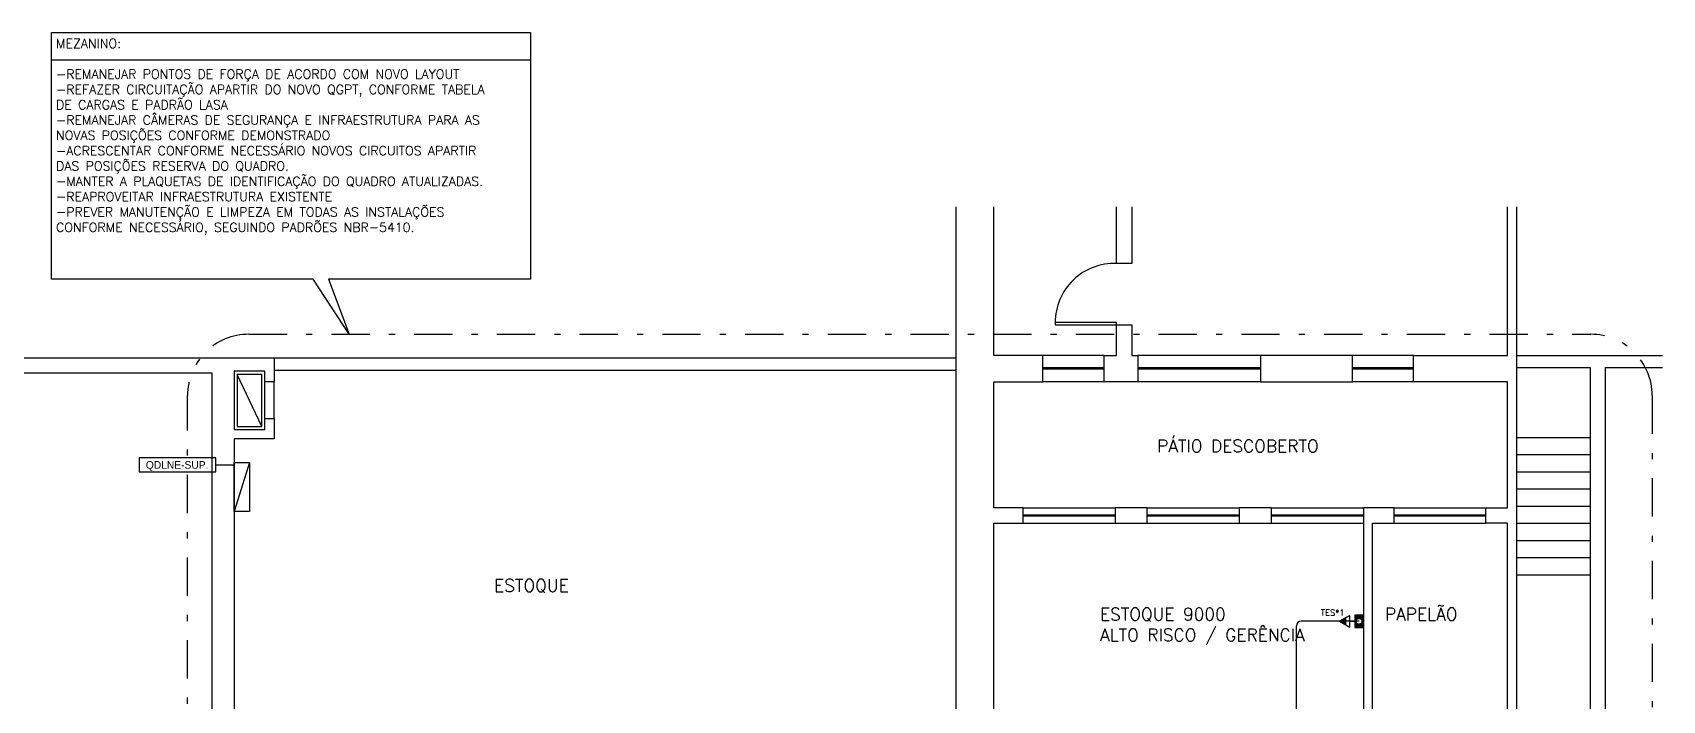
# Model space of a CAD drawing. Header units: metres. Extents: x -367 to 368, y -238 to 223.
# Drawn here: x 341.08 to 367.68, y 194.66 to 205.56 of the extents above; entities that cross this region are included whole.
import ezdxf
from ezdxf.enums import TextEntityAlignment as Align

# ---------------------------------------------------------------- set-up
doc = ezdxf.new("R2010")
doc.units = ezdxf.units.M
for name, pattern in [('BUR_BASE_R00$0$LA_BUR_CORTECC_R00$0$DASHDOT2', [0.5, 0.25, -0.125, 0, -0.125]), ('CONTINOUS', [0]), ('CONTINU', [0]), ('DIVIDE', [31.75, 12.7, -6.35, 0, -6.35, 0, -6.35])]:
    doc.linetypes.add(name, pattern=pattern)
for name, color, linetype in [('ELE-ELÉTRICA', 160, 'Continuous'), ('ELE-INDICAÇÕES', 10, 'Continuous'), ('ELE-INSTALAÇÕES', 160, 'Continuous'), ('ELE-TOMADAS', 10, 'Continuous'), ('ELE-VARIADOS', 10, 'Continuous'), ('ELETRICA', 160, 'Continuous'), ('ELETRODUTO', 3, 'Continuous'), ('FOLHA', 2, 'Continuous'), ('LA_BAU_BASES GERAIS_R00$0$base', 253, 'Continuous'), ('LA_BAU_BASES GERAIS_R00$0$QUADROS', 7, 'Continuous')]:
    doc.layers.add(name, color=color, linetype=linetype)
doc.styles.add('LA_BAU_BASES GERAIS_R00$0$R60-125-RS', font='romans.shx', dxfattribs={"height": 0.19})
doc.styles.add('LA_BAU_BASES GERAIS_R00$0$R80-100-RS', font='romans.shx', dxfattribs={"height": 0.203})
doc.styles.add('LA_BAU_BASES GERAIS_R00$0$Standard', font='txt')
doc.styles.get("Standard").update_dxf_attribs({"font": 'romans.shx'})

# ---------------------------------------------------------------- blocks, each defined once
blk = doc.blocks.new('LA_BAU_BASES GERAIS_R00$0$LA_BAU_ALVENARIA SUPERIOR_R01')
at = {"layer": 'LA_BAU_BASES GERAIS_R00$0$base', "linetype": 'Continuous'}
for p, q in [((245.022, 200.25), (256.15, 200.25)), ((245.022, 200.05), (256.15, 200.05)), ((258.57, 200.29), (257.57, 200.29)), ((258.57, 200.085), (257.57, 200.085)), ((258.57, 200.065), (257.57, 200.065)), ((261.12, 200.29), (259.12, 200.29)), ((261.12, 200.085), (259.12, 200.085)), ((261.12, 200.065), (259.12, 200.065)), ((263.62, 200.29), (262.62, 200.29)), ((263.62, 200.085), (262.62, 200.085)), ((263.62, 200.065), (262.62, 200.065)), ((244.822, 199.13), (244.42, 199.98)), ((244.872, 199.259), (244.872, 199.86)), ((245.022, 199.259), (245.022, 199.86)), ((258.57, 199.86), (257.57, 199.86)), ((261.12, 199.86), (259.12, 199.86)), ((263.62, 199.86), (262.62, 199.86)), ((265.3, 198.95), (266.5, 198.95)), ((265.3, 198.67), (266.5, 198.67)), ((265.3, 198.39), (266.5, 198.39)), ((265.3, 198.11), (266.5, 198.11)), ((257.249, 197.8), (258.749, 197.8)), ((258.749, 197.683), (257.249, 197.683)), ((258.749, 197.663), (257.249, 197.663)), ((259.274, 197.8), (260.774, 197.8)), ((260.774, 197.683), (259.274, 197.683)), ((260.774, 197.663), (259.274, 197.663)), ((261.3, 197.8), (262.8, 197.8)), ((262.8, 197.683), (261.3, 197.683)), ((262.8, 197.663), (261.3, 197.663)), ((263.3, 197.8), (264.8, 197.8)), ((264.8, 197.683), (263.3, 197.683)), ((264.8, 197.663), (263.3, 197.663)), ((265.3, 197.83), (266.5, 197.83)), ((257.249, 197.55), (258.749, 197.55)), ((259.274, 197.55), (260.774, 197.55)), ((261.3, 197.55), (262.8, 197.55)), ((263.3, 197.55), (264.8, 197.55)), ((265.3, 197.55), (266.5, 197.55)), ((265.3, 197.27), (266.5, 197.27)), ((265.3, 196.99), (266.5, 196.99)), ((265.3, 196.71), (266.5, 196.71))]:
    blk.add_line(p, q, dxfattribs=at)
for points in [[(256.15, 202.716), (256.15, 193.4), (258.7, 193.4), (258.7, 193.55), (256.77, 193.55), (256.77, 197.55), (257.249, 197.55), (257.249, 197.8), (256.77, 197.8), (256.77, 199.86), (257.57, 199.86), (257.57, 200.29), (256.77, 200.29), (256.77, 202.716)], [(259.02, 202.716), (259.02, 201.79), (258.77, 201.79), (258.77, 202.716)], [(265.3, 202.716), (265.3, 193.4), (264.566, 193.4), (264.566, 193.55), (265.15, 193.55), (265.15, 197.55), (264.8, 197.55), (264.8, 197.8), (265.15, 197.8), (265.15, 199.86), (263.62, 199.86), (263.62, 200.29), (265.15, 200.29), (265.15, 202.716)], [(235.15, 200.25), (245.022, 200.25), (245.022, 199.86), (244.872, 199.86), (244.872, 200.03), (244.37, 200.03), (244.37, 199.08), (244.872, 199.08), (244.872, 199.259), (245.022, 199.259), (245.022, 198.93), (244.37, 198.93), (244.37, 189.185), (248.37, 189.185), (248.37, 189.035), (244.37, 189.035), (244.37, 177.2), (245.4, 177.2), (245.4, 176.8), (245.25, 176.8), (245.25, 176.95), (244.01, 176.95), (244.01, 200), (227.321, 200)], [(265.3, 200.09), (266.5, 200.09), (266.5, 184.85), (265.3, 184.85), (265.3, 191.508), (264.608, 192.2), (263.575, 192.2)], [(263.575, 192.05), (264.546, 192.05), (265.15, 191.446), (265.15, 184.7), (266.5, 184.7), (266.5, 178.2), (266.044, 178.2), (266.044, 177.95), (266.75, 177.95), (266.75, 200.09), (267.681, 200.09)], [(265.3, 200.29), (266.5, 200.29), (267.681, 200.29)]]:
    blk.add_lwpolyline(points, dxfattribs=at)
for points in [[(257.77, 200.79), (258.77, 200.79), (258.77, 200.825), (257.77, 200.825)], [(259.12, 199.86), (258.57, 199.86), (258.57, 200.29), (258.77, 200.29), (258.77, 200.79), (259.02, 200.79), (259.02, 200.29), (259.12, 200.29)], [(261.12, 199.86), (262.62, 199.86), (262.62, 200.29), (261.12, 200.29)], [(244.822, 199.13), (244.822, 199.98), (244.42, 199.98), (244.42, 199.13)], [(258.749, 197.55), (259.274, 197.55), (259.274, 197.8), (258.749, 197.8)], [(261.3, 197.55), (261.3, 197.8), (260.774, 197.8), (260.774, 197.55)], [(263.766, 193.4), (263.766, 193.55), (262.95, 193.55), (262.95, 197.55), (263.3, 197.55), (263.3, 197.8), (262.8, 197.8), (262.8, 193.55), (262.7, 193.55), (262.7, 193.4)]]:
    blk.add_lwpolyline(points, close=True, dxfattribs=at)
blk.add_arc((258.736, 200.825), 0.966, 87.9591, 180, dxfattribs=at)
blk = doc.blocks.new('LA_BAU_BASES GERAIS_R00')
at = {"layer": 'LA_BAU_BASES GERAIS_R00$0$QUADROS', "color": 7}
for p, q in [((344.069, 198.503), (344.37, 198.503)), ((344.62, 198.542), (344.37, 197.742))]:
    blk.add_line(p, q, dxfattribs=at)
for points in [[(344.069, 198.618), (342.819, 198.618), (342.819, 198.389), (344.069, 198.389)], [(344.37, 198.542), (344.62, 198.542), (344.62, 197.742), (344.37, 197.742)], [(344.37, 198.542), (344.62, 198.542), (344.62, 197.742), (344.37, 197.742)]]:
    blk.add_lwpolyline(points, close=True, dxfattribs=at)
blk.add_solid([(344.62, 198.542), (344.37, 198.542), (344.37, 197.742), (344.62, 198.542)], dxfattribs=at)
at = {"layer": 'LA_BAU_BASES GERAIS_R00$0$base'}
blk.add_blockref('LA_BAU_BASES GERAIS_R00$0$LA_BAU_ALVENARIA SUPERIOR_R01', (100, 0), dxfattribs=at)
at = {"layer": 'LA_BAU_BASES GERAIS_R00$0$base', "char_height": 0.203, "attachment_point": 1, "style": 'LA_BAU_BASES GERAIS_R00$0$R80-100-RS'}
for s, insert, width in [('PÁTIO DESCOBERTO', (359.435, 198.912), 3.28439), ('ESTOQUE', (348.614, 196.635), 3.28439), ('ESTOQUE 9000\\PALTO RISCO / GERÊNCIA', (358.501, 196.167), 3.28439), ('PAPELÃO ', (363.153, 196.167), 2.8794)]:
    blk.add_mtext(s, dxfattribs=dict(at, insert=insert, width=width))
at = {"layer": 'LA_BAU_BASES GERAIS_R00$0$base', "style": 'LA_BAU_BASES GERAIS_R00$0$R60-125-RS'}
for p in [(242.782, 218.919), (358.637, 192.964)]:
    blk.add_attdef('S', text='', height=0.19, rotation=90, dxfattribs=at).set_placement(p, align=Align.MIDDLE_CENTER)
at = {"layer": 'LA_BAU_BASES GERAIS_R00$0$base', "style": 'LA_BAU_BASES GERAIS_R00$0$R80-100-RS'}
blk.add_attdef('ACESSO', text='', height=0.203, dxfattribs=at).set_placement((365.922, 191.987), align=Align.TOP_CENTER)
at = {"layer": 'LA_BAU_BASES GERAIS_R00$0$base', "style": 'LA_BAU_BASES GERAIS_R00$0$R60-125-RS'}
blk.add_attdef('S', text='', height=0.19, dxfattribs=at).set_placement((266.114, 180.913), align=Align.MIDDLE_CENTER)
at = {"layer": 'LA_BAU_BASES GERAIS_R00$0$QUADROS', "color": 20, "style": 'LA_BAU_BASES GERAIS_R00$0$Standard'}
blk.add_text('QDLNE-SUP.', height=0.125, dxfattribs=at).set_placement((343.44, 198.44), align=Align.CENTER)
blk = doc.blocks.new('*U2')
at = {"linetype": 'Continuous'}
for points in [[(-46.311, -157.702), (-46.182, -157.731), (-46.052, -157.702)], [(-46.311, -157.702), (-46.192, -157.732), (-46.182, -157.731)], [(-46.311, -157.702), (-46.202, -157.735), (-46.192, -157.732)], [(-46.311, -157.702), (-46.212, -157.739), (-46.202, -157.735)], [(-46.311, -157.702), (-46.221, -157.745), (-46.212, -157.739)], [(-46.311, -157.702), (-46.228, -157.753), (-46.221, -157.745)], [(-46.311, -157.702), (-46.234, -157.761), (-46.228, -157.753)], [(-46.311, -157.702), (-46.311, -157.881), (-46.234, -157.761)], [(-46.234, -157.761), (-46.311, -157.881), (-46.239, -157.771)], [(-46.239, -157.771), (-46.311, -157.881), (-46.241, -157.781)], [(-46.241, -157.781), (-46.311, -157.881), (-46.242, -157.792)], [(-46.242, -157.792), (-46.311, -157.881), (-46.241, -157.802)], [(-46.241, -157.802), (-46.311, -157.881), (-46.239, -157.812)], [(-46.239, -157.812), (-46.311, -157.881), (-46.234, -157.822)], [(-46.234, -157.822), (-46.311, -157.881), (-46.228, -157.831)], [(-46.228, -157.831), (-46.311, -157.881), (-46.221, -157.838)], [(-46.221, -157.838), (-46.311, -157.881), (-46.212, -157.844)], [(-46.212, -157.844), (-46.311, -157.881), (-46.202, -157.849)], [(-46.202, -157.849), (-46.311, -157.881), (-46.192, -157.851)], [(-46.192, -157.851), (-46.311, -157.881), (-46.182, -157.852)], [(-46.182, -157.852), (-46.311, -157.881), (-46.052, -157.881)], [(-46.052, -157.702), (-46.182, -157.731), (-46.171, -157.732)], [(-46.171, -157.851), (-46.182, -157.852), (-46.052, -157.881)], [(-46.052, -157.702), (-46.171, -157.732), (-46.161, -157.735)], [(-46.161, -157.849), (-46.171, -157.851), (-46.052, -157.881)], [(-46.052, -157.702), (-46.161, -157.735), (-46.151, -157.739)], [(-46.151, -157.844), (-46.161, -157.849), (-46.052, -157.881)], [(-46.052, -157.702), (-46.151, -157.739), (-46.143, -157.745)], [(-46.143, -157.838), (-46.151, -157.844), (-46.052, -157.881)], [(-46.052, -157.702), (-46.143, -157.745), (-46.135, -157.753)], [(-46.135, -157.831), (-46.143, -157.838), (-46.052, -157.881)], [(-46.052, -157.702), (-46.135, -157.753), (-46.129, -157.761)], [(-46.129, -157.822), (-46.135, -157.831), (-46.052, -157.881)], [(-46.052, -157.702), (-46.129, -157.761), (-46.052, -157.881)], [(-46.129, -157.761), (-46.125, -157.771), (-46.052, -157.881)], [(-46.125, -157.812), (-46.129, -157.822), (-46.052, -157.881)], [(-46.125, -157.771), (-46.122, -157.781), (-46.052, -157.881)], [(-46.122, -157.802), (-46.125, -157.812), (-46.052, -157.881)], [(-46.122, -157.781), (-46.121, -157.792), (-46.052, -157.881)], [(-46.121, -157.792), (-46.122, -157.802), (-46.052, -157.881)]]:
    blk.add_solid(points, dxfattribs=at)
blk = doc.blocks.new('CD')
blk.add_lwpolyline([(0.15, 0.108), (0, 0.108), (0, -0.108), (0.15, -0.108)], close=True)
blk.add_circle((0.075, 0), 0.0507)
at = {"linetype": 'Continuous', "xscale": 0.8367081843719656, "yscale": 0.8367081843719656, "zscale": 0.8367081843719656, "rotation": 270}
blk.add_blockref('*U2', (132.101, -38.641), dxfattribs=at)

msp = doc.modelspace()

# ---------------------------------------------------------------- linework, layer by layer
at = {"layer": 'ELE-ELÉTRICA', "color": 3, "linetype": 'BUR_BASE_R00$0$LA_BUR_CORTECC_R00$0$DASHDOT2', "ltscale": 2.5}
msp.add_lwpolyline([(366.514, 176.466), (344.609, 176.466, -0.414214), (343.609, 177.466), (343.609, 199.634, -0.414214), (344.609, 200.634), (366.514, 200.634, -0.414214), (367.514, 199.634), (367.514, 177.466, -0.414214)], format="xyb", close=True, dxfattribs=at)
at = {"layer": 'ELE-TOMADAS'}
for p, q in [((362.577, 196.045), (362.412, 195.95)), ((362.577, 195.855), (362.577, 196.045)), ((362.412, 195.95), (362.577, 195.855)), ((362.512, 195.893), (362.512, 196.007)), ((362.577, 195.95), (362.659, 195.95))]:
    msp.add_line(p, q, dxfattribs=at)
msp.add_solid([(362.412, 195.95), (362.512, 195.893), (362.512, 196.007)], dxfattribs=at)
at = {"layer": 'ELETRICA', "color": 160}
for p, q in [((361.711, 181.12), (361.711, 195.875)), ((362.73, 195.95), (361.786, 195.95))]:
    msp.add_line(p, q, dxfattribs=at)
msp.add_arc((361.786, 195.875), 0.075, 90, 180, dxfattribs=at)
at = {"layer": 'ELETRODUTO', "color": 7, "linetype": 'CONTINOUS', "ltscale": 0.5}
for p, q in [((346.248, 200.634), (345.661, 201.533)), ((345.909, 201.533), (346.248, 200.634))]:
    msp.add_line(p, q, dxfattribs=at)
for points in [[(345.661, 201.533), (341.389, 201.533), (341.388, 205.558), (349.206, 205.558)], [(344.929, 205.558), (349.206, 205.558), (349.206, 201.533), (345.909, 201.533)]]:
    msp.add_lwpolyline(points, dxfattribs=at)
at = {"layer": 'FOLHA', "color": 7, "linetype": 'CONTINU', "ltscale": 2}
msp.add_line((341.389, 205.116), (349.205, 205.116), dxfattribs=at)

# ---------------------------------------------------------------- block references
at = {"layer": 'ELE-INSTALAÇÕES', "color": 210, "linetype": 'DIVIDE', "ltscale": 0.01}
msp.add_blockref('LA_BAU_BASES GERAIS_R00', (0, 0), dxfattribs=at)
at = {"layer": 'ELE-VARIADOS', "xscale": 0.9375, "yscale": 0.9375, "zscale": 0.9375, "rotation": 180}
msp.add_blockref('CD', (362.8, 195.95), dxfattribs=at)

# ---------------------------------------------------------------- texts
at = {"layer": 'ELE-INDICAÇÕES'}
msp.add_text('TES*1', height=0.1, dxfattribs=at).set_placement((362.3, 196.042), align=Align.CENTER)
at = {"layer": 'FOLHA', "color": 1, "linetype": 'CONTINU', "ltscale": 2, "insert": (341.464, 205.456), "char_height": 0.15, "width": 7.73956, "attachment_point": 1}
msp.add_mtext('MEZANINO:\\P\\P-REMANEJAR PONTOS DE FORÇA DE ACORDO COM NOVO LAYOUT\\P-REFAZER CIRCUITAÇÃO APARTIR DO NOVO QGPT, CONFORME TABELA DE CARGAS E PADRÃO LASA\\P-REMANEJAR CÂMERAS DE SEGURANÇA E INFRAESTRUTURA PARA AS NOVAS POSIÇÕES CONFORME DEMONSTRADO\\P-ACRESCENTAR CONFORME NECESSÁRIO NOVOS CIRCUITOS APARTIR DAS POSIÇÕES RESERVA DO QUADRO.\\P-MANTER A PLAQUETAS DE IDENTIFICAÇÃO DO QUADRO ATUALIZADAS.\\P-REAPROVEITAR INFRAESTRUTURA EXISTENTE \\P-PREVER MANUTENÇÃO E LIMPEZA EM TODAS AS INSTALAÇÕES CONFORME NECESSÁRIO, SEGUINDO PADRÕES NBR-5410.', dxfattribs=at)

doc.saveas('drawing.dxf')
